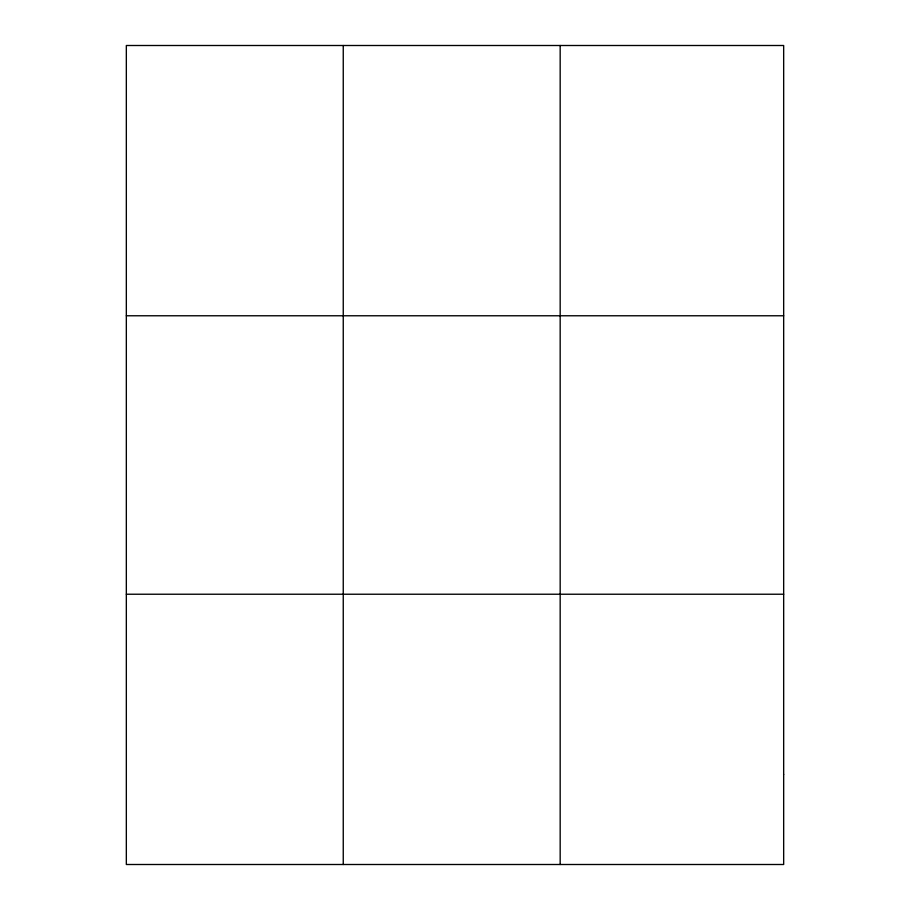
<?xml version="1.0" encoding="UTF-8"?>
<svg xmlns="http://www.w3.org/2000/svg" width="910" height="910" viewBox="0 0 910 910"><rect width="100%" height="100%" fill="white"/><g stroke="black" fill="none" stroke-linecap="round" stroke-linejoin="round"><path stroke-width="1.36" d="M343.252 45.5L343.252 864.5M560.173 45.5L560.173 864.5M126.331 315.77L783.669 315.77M126.331 594.23L783.669 594.23M783.669 774.41L783.669 864.5L126.331 864.5L126.331 45.5L783.669 45.5L783.669 774.41"/></g></svg>
